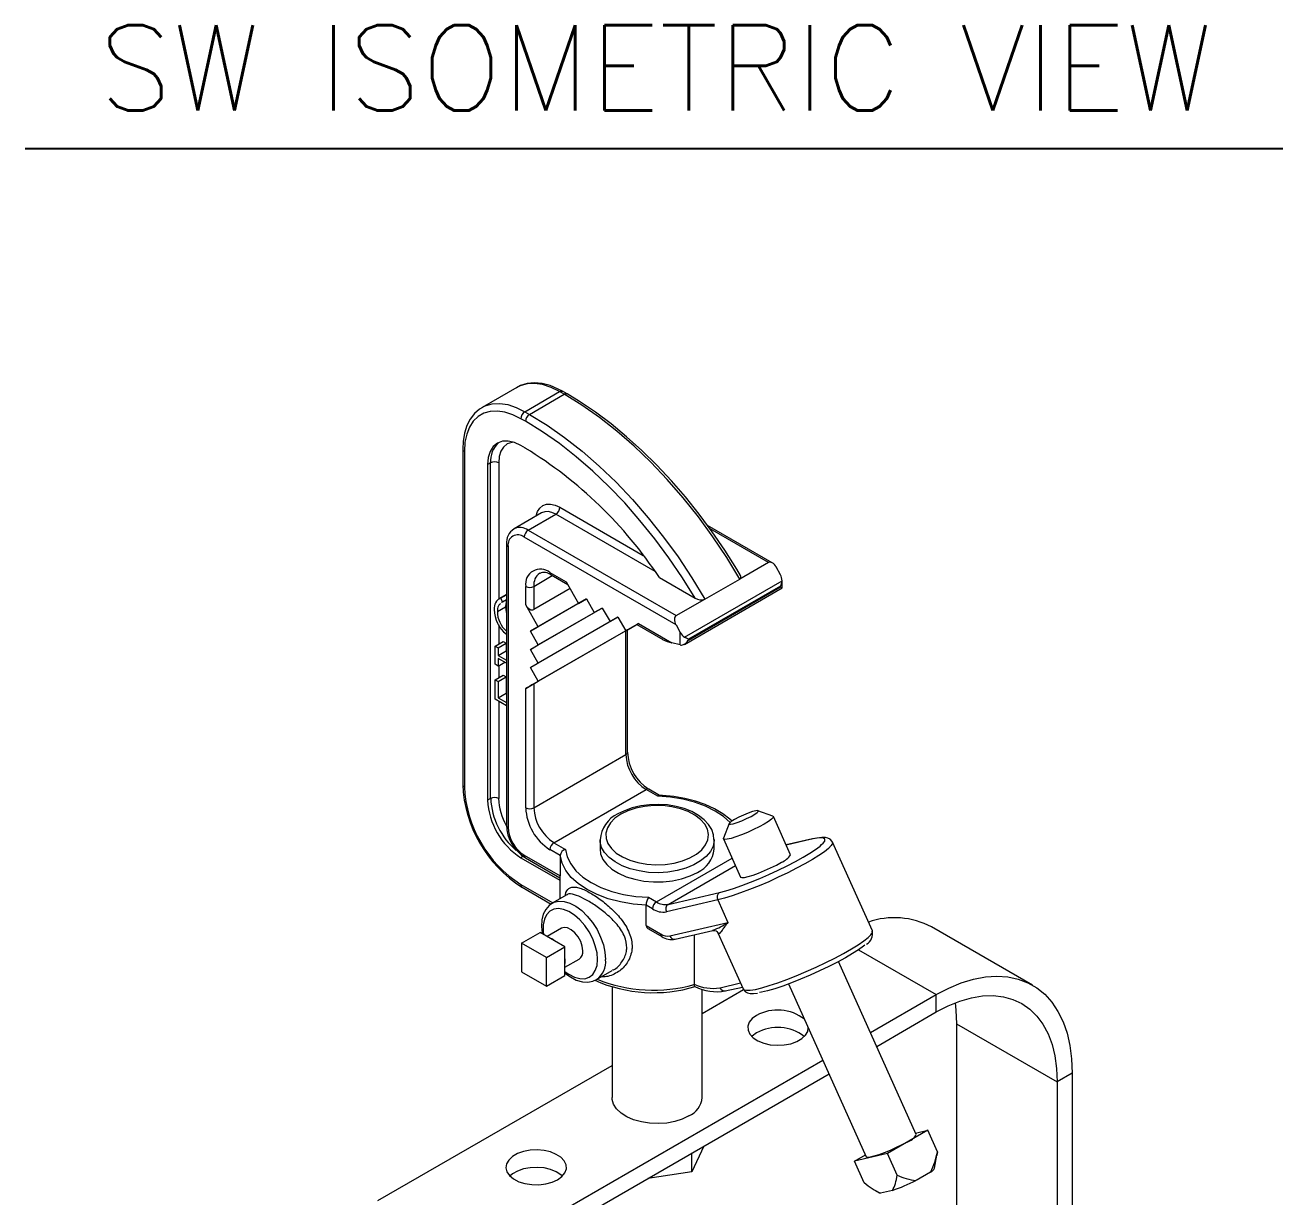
# Model space of a CAD drawing. Extents: x 9.3 to 87, y 1.1 to 68.8.
# Drawn here: x 9.72 to 20.75, y 58.54 to 68.82 of the extents above; entities that cross this region are included whole.
import ezdxf
from ezdxf.enums import TextEntityAlignment as Align

# ---------------------------------------------------------------- set-up
doc = ezdxf.new("R2010")
doc.units = 0
doc.header["$MEASUREMENT"] = 0
doc.linetypes.add('SLD-Solid', pattern=[0])
doc.layers.add('OBJECT', color=7, linetype='CONTINUOUS')
doc.styles.get("Standard").update_dxf_attribs({"font": 'SIMPLEX'})

msp = doc.modelspace()

# ---------------------------------------------------------------- linework, layer by layer
at = {"layer": 'OBJECT', "color": 1}
msp.add_line((9.722, 67.734), (20.754, 67.734), dxfattribs=at)
at = {"layer": 'OBJECT', "linetype": 'SLD-Solid', "lineweight": 15}
for p, q in [((14.035, 65.638), (13.73, 65.461)), ((14.105, 65.424), (14.41, 65.601)), ((14.145, 65.401), (14.45, 65.577)), ((14.45, 65.577), (14.41, 65.601)), ((14.475, 65.58), (14.435, 65.603)), ((14.105, 65.424), (14.145, 65.401)), ((14.11, 65.34), (14.07, 65.363)), ((13.56, 65.098), (13.56, 62.154)), ((14.11, 65.105), (14.07, 65.128)), ((13.575, 65.077), (13.575, 62.133)), ((13.805, 64.975), (13.778, 64.96)), ((13.778, 64.96), (13.778, 62.016)), ((13.805, 62.031), (13.805, 64.975)), ((13.876, 64.975), (13.876, 63.777)), ((14.252, 64.537), (14.01, 64.397)), ((14.412, 64.586), (15.144, 64.164)), ((14.135, 64.385), (14.377, 64.525)), ((15.249, 64.022), (14.377, 64.525)), ((16.275, 64.098), (15.708, 64.426)), ((15.431, 63.555), (14.099, 64.324)), ((14.135, 64.385), (15.433, 63.635)), ((16.241, 64.101), (15.73, 64.396)), ((13.943, 64.262), (13.943, 61.799)), ((13.958, 64.242), (13.958, 61.778)), ((16.241, 64.101), (15.99, 63.956)), ((14.183, 63.892), (14.346, 63.986)), ((14.325, 64.015), (14.466, 63.933)), ((14.335, 63.992), (14.481, 63.908)), ((16.346, 63.994), (16.309, 64.062)), ((14.113, 63.729), (14.113, 63.892)), ((14.183, 63.892), (14.183, 63.688)), ((14.466, 63.933), (14.577, 63.742)), ((15.285, 63.97), (15.598, 63.789)), ((15.504, 63.383), (16.361, 63.878)), ((15.505, 63.447), (16.361, 63.941)), ((16.346, 63.894), (15.539, 63.428)), ((15.539, 63.421), (16.346, 63.887)), ((15.684, 63.78), (15.99, 63.956)), ((16.346, 63.887), (16.346, 63.894)), ((16.361, 63.878), (16.361, 63.943)), ((13.943, 63.821), (13.877, 63.783)), ((13.892, 63.789), (13.943, 63.818)), ((13.892, 63.789), (13.908, 63.756)), ((13.908, 63.756), (13.943, 63.777)), ((14.646, 63.782), (14.154, 63.498)), ((14.502, 63.872), (14.183, 63.688)), ((14.646, 63.782), (14.223, 63.538)), ((14.577, 63.742), (14.645, 63.782)), ((14.645, 63.782), (14.577, 63.742)), ((14.645, 63.782), (14.714, 63.662)), ((15.433, 63.635), (15.684, 63.78)), ((13.864, 63.672), (13.935, 63.712)), ((14.223, 63.538), (14.113, 63.729)), ((14.783, 63.702), (14.154, 63.339)), ((14.783, 63.702), (14.223, 63.378)), ((14.714, 63.662), (14.783, 63.702)), ((14.783, 63.702), (14.714, 63.662)), ((14.783, 63.702), (14.852, 63.583)), ((13.876, 63.555), (13.876, 63.386)), ((14.921, 63.622), (14.154, 63.179)), ((14.921, 63.622), (14.223, 63.219)), ((15.086, 63.558), (14.223, 63.06)), ((14.852, 63.583), (14.921, 63.622)), ((14.921, 63.622), (14.852, 63.583)), ((14.921, 63.622), (14.99, 63.503)), ((14.99, 63.503), (15.101, 63.567)), ((15.086, 63.558), (14.99, 63.503)), ((15.086, 63.558), (15.006, 63.512)), ((15.086, 63.558), (15.314, 63.427)), ((15.101, 63.567), (15.394, 63.397)), ((15.431, 63.555), (15.468, 63.487)), ((14.154, 63.498), (14.223, 63.538)), ((14.223, 63.378), (14.154, 63.498)), ((14.991, 63.503), (14.183, 63.037)), ((14.991, 62.416), (14.991, 63.503)), ((15.006, 62.436), (15.006, 63.512)), ((15.468, 63.378), (15.468, 63.487)), ((13.844, 63.367), (13.915, 63.408)), ((13.844, 63.209), (13.844, 63.367)), ((13.844, 63.367), (13.871, 63.352)), ((13.871, 63.352), (13.942, 63.393)), ((13.871, 63.352), (13.871, 63.286)), ((13.871, 63.286), (13.942, 63.327)), ((13.915, 63.408), (13.942, 63.393)), ((13.942, 63.393), (13.942, 63.327)), ((13.942, 63.327), (13.943, 63.326)), ((14.154, 63.339), (14.223, 63.378)), ((14.223, 63.219), (14.154, 63.339)), ((15.468, 63.378), (15.394, 63.397)), ((15.539, 63.428), (15.539, 63.421)), ((13.871, 63.286), (13.943, 63.244)), ((13.943, 63.217), (13.871, 63.259)), ((13.871, 63.259), (13.871, 63.193)), ((13.871, 63.193), (13.928, 63.226)), ((14.154, 63.179), (14.223, 63.219)), ((13.871, 63.193), (13.844, 63.209)), ((13.844, 63.073), (13.915, 63.114)), ((13.876, 63.196), (13.876, 63.091)), ((13.915, 63.114), (13.942, 63.098)), ((14.223, 63.06), (14.154, 63.179)), ((13.844, 62.903), (13.844, 63.073)), ((13.844, 63.073), (13.871, 63.058)), ((13.871, 63.058), (13.942, 63.098)), ((13.871, 63.058), (13.871, 62.914)), ((13.942, 63.098), (13.942, 62.955)), ((14.113, 62.996), (14.223, 63.06)), ((14.113, 61.949), (14.113, 62.996)), ((14.183, 63.037), (14.183, 61.949)), ((13.943, 62.845), (13.844, 62.903)), ((13.871, 62.914), (13.942, 62.955)), ((13.871, 62.914), (13.943, 62.873)), ((13.876, 62.884), (13.876, 62.031)), ((13.942, 62.955), (13.943, 62.954)), ((14.183, 61.949), (14.991, 62.416)), ((14.36, 61.643), (15.168, 62.109)), ((15.27, 62.05), (15.168, 62.109)), ((15.286, 62.058), (15.193, 62.112)), ((13.805, 62.031), (13.778, 62.016)), ((16.28, 61.876), (16.15, 61.924)), ((15.898, 61.811), (15.847, 61.682)), ((16.435, 61.538), (16.285, 61.873)), ((14.765, 61.669), (14.765, 61.587)), ((15.765, 61.587), (15.765, 61.669)), ((15.847, 61.676), (15.997, 61.341)), ((16.629, 61.676), (16.397, 61.623)), ((16.62, 61.673), (16.398, 61.621)), ((14.414, 61.531), (14.325, 61.582)), ((14.36, 61.643), (14.463, 61.584)), ((17.153, 60.869), (16.803, 61.649)), ((14.096, 61.527), (14.07, 61.511)), ((14.07, 61.511), (14.412, 61.314)), ((14.099, 61.533), (14.414, 61.352)), ((14.11, 61.511), (14.412, 61.336)), ((14.414, 61.531), (14.414, 61.352)), ((15.26, 61.124), (15.923, 61.507)), ((15.361, 61.102), (15.952, 61.443)), ((14.07, 61.276), (14.349, 61.115)), ((14.08, 61.253), (14.336, 61.105)), ((14.412, 61.336), (14.412, 61.151)), ((14.473, 61.186), (14.345, 61.113)), ((15.191, 61.164), (15.26, 61.124)), ((15.797, 61.141), (15.346, 61.037)), ((15.361, 61.102), (15.812, 61.206)), ((15.797, 61.141), (15.886, 60.943)), ((14.339, 61.109), (14.345, 61.113)), ((15.169, 60.916), (15.169, 61.095)), ((15.225, 61.063), (15.169, 61.095)), ((15.169, 60.916), (15.296, 60.843)), ((15.377, 60.825), (15.886, 60.943)), ((18.557, 60.394), (17.673, 60.904)), ((14.077, 60.762), (14.239, 60.856)), ((14.331, 60.803), (14.239, 60.856)), ((14.426, 60.892), (14.301, 60.82)), ((14.366, 60.783), (14.331, 60.803)), ((15.191, 60.886), (15.306, 60.82)), ((15.424, 60.797), (15.755, 60.874)), ((15.59, 60.836), (15.59, 60.402)), ((15.79, 60.865), (15.788, 60.866)), ((15.79, 60.865), (15.799, 60.852)), ((15.799, 60.852), (16.02, 60.36)), ((15.803, 60.847), (15.799, 60.852)), ((14.295, 60.636), (14.077, 60.762)), ((14.077, 60.762), (14.077, 60.51)), ((14.295, 60.636), (14.457, 60.73)), ((14.457, 60.73), (14.366, 60.783)), ((14.457, 60.625), (14.457, 60.73)), ((17.032, 60.704), (17.714, 60.31)), ((14.295, 60.385), (14.295, 60.636)), ((14.457, 60.584), (14.457, 60.625)), ((14.457, 60.55), (14.582, 60.622)), ((14.457, 60.479), (14.457, 60.584)), ((17.537, 59.084), (16.856, 60.6)), ((14.077, 60.51), (14.295, 60.385)), ((14.295, 60.385), (14.457, 60.479)), ((14.733, 60.442), (14.872, 60.522)), ((14.87, 60.379), (14.87, 59.407)), ((15.66, 59.407), (15.66, 60.357)), ((15.66, 60.145), (16.023, 60.355)), ((15.817, 60.371), (15.997, 60.413)), ((15.863, 60.343), (16.013, 60.377)), ((16.418, 60.404), (17.1, 58.887)), ((17.136, 59.977), (17.714, 60.31)), ((17.714, 60.158), (17.714, 60.31)), ((17.191, 59.856), (17.714, 60.158)), ((17.89, 60.055), (17.89, 56.979)), ((17.89, 60.055), (18.774, 59.545)), ((12.816, 58.504), (14.87, 59.689)), ((13.7, 57.993), (16.718, 59.736)), ((13.7, 57.841), (16.773, 59.615)), ((18.907, 59.621), (18.774, 59.545)), ((18.907, 59.621), (18.907, 56.407)), ((18.774, 59.545), (18.774, 56.481)), ((17.64, 59.121), (17.287, 58.917)), ((17.532, 59.096), (17.64, 59.121)), ((17.725, 58.932), (17.64, 59.121)), ((15.675, 58.981), (15.571, 58.757)), ((15.571, 58.757), (15.571, 58.921)), ((17.287, 58.917), (16.997, 58.85)), ((17.372, 58.727), (17.287, 58.917)), ((16.997, 58.85), (17.092, 58.904)), ((17.082, 58.66), (16.997, 58.85)), ((17.697, 58.788), (17.72, 58.902)), ((15.571, 58.757), (15.183, 58.697)), ((17.663, 58.753), (17.536, 58.679)), ((17.181, 58.591), (17.215, 58.571)), ((17.33, 58.593), (17.225, 58.569))]:
    msp.add_line(p, q, dxfattribs=at)
at = {"layer": 'OBJECT', "linetype": 'SLD-Solid', "lineweight": 15, "flags": 128}
for points in [[(14.435, 65.603), (14.398, 65.623), (14.327, 65.653), (14.257, 65.671), (14.189, 65.677), (14.125, 65.671), (14.066, 65.653), (14.033, 65.635)], [(14.41, 65.601), (14.335, 65.638), (14.261, 65.662), (14.19, 65.672), (14.124, 65.669), (14.063, 65.651), (14.035, 65.638)], [(14.41, 65.601), (14.417, 65.604), (14.424, 65.605), (14.43, 65.605), (14.435, 65.603), (14.435, 65.603)], [(15.99, 63.956), (15.876, 64.144), (15.754, 64.326), (15.627, 64.501), (15.493, 64.67), (15.354, 64.83), (15.21, 64.981), (15.063, 65.122), (14.913, 65.253), (14.76, 65.373), (14.606, 65.481), (14.45, 65.577)], [(15.997, 63.986), (15.963, 64.043), (15.859, 64.209), (15.749, 64.37), (15.634, 64.526), (15.514, 64.676), (15.39, 64.819), (15.263, 64.956), (15.132, 65.085), (14.998, 65.205), (14.862, 65.317), (14.724, 65.42), (14.585, 65.514), (14.475, 65.58)], [(13.734, 65.462), (13.708, 65.447), (13.663, 65.408), (13.626, 65.36), (13.596, 65.302), (13.575, 65.237), (13.563, 65.163), (13.56, 65.098)], [(14.07, 65.363), (13.999, 65.398), (13.93, 65.42), (13.864, 65.43), (13.802, 65.427), (13.745, 65.41), (13.695, 65.382), (13.653, 65.341), (13.619, 65.289), (13.595, 65.227), (13.58, 65.156), (13.575, 65.077)], [(13.733, 65.463), (13.758, 65.475), (13.818, 65.493), (13.885, 65.496), (13.955, 65.486), (14.029, 65.462), (14.105, 65.424)], [(15.598, 63.789), (15.487, 63.968), (15.369, 64.142), (15.245, 64.31), (15.115, 64.471), (14.981, 64.624), (14.842, 64.768), (14.7, 64.904), (14.555, 65.029), (14.408, 65.144), (14.259, 65.248), (14.11, 65.34)], [(14.145, 65.401), (14.3, 65.305), (14.454, 65.197), (14.607, 65.077), (14.758, 64.946), (14.905, 64.805), (15.049, 64.654), (15.188, 64.493), (15.321, 64.325), (15.449, 64.15), (15.57, 63.968), (15.684, 63.78)], [(14.07, 65.128), (14.013, 65.154), (13.958, 65.167), (13.908, 65.165), (13.864, 65.148), (13.827, 65.118), (13.8, 65.076), (13.784, 65.022), (13.778, 64.96)], [(14.004, 65.157), (13.99, 65.155), (13.951, 65.141), (13.919, 65.114), (13.895, 65.077), (13.881, 65.03), (13.876, 64.975)], [(14.205, 64.51), (14.217, 64.548), (14.236, 64.579), (14.262, 64.601), (14.295, 64.613), (14.331, 64.614), (14.371, 64.605), (14.412, 64.586)], [(14.377, 64.525), (14.343, 64.541), (14.309, 64.548), (14.279, 64.547), (14.252, 64.537), (14.252, 64.537)], [(15.905, 61.82), (15.848, 61.872), (15.774, 61.921), (15.689, 61.963), (15.594, 61.998), (15.491, 62.025), (15.382, 62.042), (15.27, 62.05)], [(15.922, 61.832), (15.904, 61.85), (15.841, 61.897), (15.769, 61.94), (15.688, 61.977), (15.601, 62.008), (15.508, 62.031), (15.411, 62.048), (15.312, 62.058), (15.283, 62.059)], [(14.947, 61.893), (14.895, 61.858), (14.855, 61.817), (14.829, 61.773), (14.816, 61.727), (14.818, 61.681), (14.834, 61.635), (14.864, 61.592), (14.907, 61.552), (14.961, 61.518), (15.025, 61.49), (15.097, 61.469), (15.175, 61.455), (15.255, 61.45), (15.335, 61.453), (15.414, 61.464), (15.487, 61.484), (15.553, 61.51), (15.61, 61.543), (15.656, 61.581), (15.69, 61.624), (15.709, 61.669), (15.715, 61.715), (15.706, 61.762), (15.683, 61.806), (15.646, 61.848), (15.597, 61.885), (15.538, 61.916), (15.469, 61.941), (15.394, 61.958), (15.315, 61.968), (15.235, 61.969), (15.155, 61.962), (15.079, 61.946), (15.009, 61.923), (14.947, 61.893)], [(15.764, 61.672), (15.76, 61.711), (15.744, 61.759), (15.717, 61.804), (15.678, 61.845), (15.629, 61.883), (15.57, 61.916), (15.503, 61.942), (15.431, 61.961), (15.355, 61.974), (15.276, 61.979), (15.198, 61.976), (15.121, 61.966), (15.047, 61.948), (14.979, 61.924), (14.922, 61.896)], [(15.944, 61.846), (15.916, 61.829), (15.9, 61.815), (15.898, 61.807), (15.909, 61.805), (15.933, 61.809), (15.967, 61.82), (16.007, 61.836), (16.049, 61.854), (16.089, 61.874), (16.121, 61.893), (16.144, 61.909), (16.153, 61.92), (16.148, 61.925), (16.13, 61.923), (16.101, 61.916), (16.064, 61.902), (16.022, 61.885), (15.981, 61.866), (15.944, 61.846)], [(16.28, 61.876), (16.284, 61.873), (16.282, 61.864), (16.268, 61.849), (16.241, 61.829), (16.205, 61.807), (16.16, 61.782), (16.11, 61.758), (16.057, 61.734), (16.005, 61.712), (15.956, 61.694), (15.914, 61.681), (15.88, 61.673), (15.858, 61.672), (15.847, 61.676), (15.847, 61.682)], [(15.765, 61.672), (15.765, 61.663), (15.756, 61.614), (15.733, 61.567), (15.696, 61.523), (15.647, 61.483), (15.587, 61.448), (15.518, 61.42), (15.441, 61.399), (15.36, 61.385), (15.276, 61.38), (15.191, 61.383), (15.108, 61.395), (15.03, 61.414), (14.959, 61.44), (14.897, 61.474), (14.845, 61.512), (14.805, 61.556), (14.778, 61.602), (14.766, 61.65), (14.765, 61.669)], [(16.708, 61.626), (16.721, 61.638), (16.736, 61.658), (16.737, 61.673), (16.726, 61.682), (16.702, 61.685), (16.667, 61.682), (16.62, 61.673)], [(16.629, 61.676), (16.627, 61.676), (16.62, 61.673)], [(16.802, 61.649), (16.8, 61.655), (16.782, 61.674), (16.763, 61.684), (16.742, 61.689), (16.711, 61.689), (16.668, 61.684), (16.629, 61.676)], [(14.463, 61.584), (14.477, 61.52), (14.507, 61.457), (14.553, 61.397), (14.613, 61.342), (14.687, 61.293), (14.772, 61.251), (14.867, 61.216), (14.971, 61.189), (15.079, 61.172), (15.191, 61.164)], [(14.765, 61.587), (14.77, 61.544), (14.79, 61.497), (14.823, 61.452), (14.869, 61.411), (14.927, 61.375), (14.994, 61.345), (15.069, 61.322), (15.149, 61.306), (15.233, 61.299), (15.318, 61.3), (15.401, 61.309), (15.48, 61.327), (15.554, 61.351), (15.618, 61.383)], [(16.803, 61.649), (16.803, 61.637), (16.791, 61.618), (16.768, 61.593), (16.732, 61.564), (16.685, 61.532), (16.628, 61.496), (16.562, 61.458), (16.489, 61.419), (16.411, 61.379), (16.328, 61.34), (16.244, 61.301), (16.159, 61.265), (16.076, 61.232), (15.997, 61.202), (15.923, 61.177), (15.856, 61.156), (15.797, 61.141)], [(15.812, 61.206), (15.869, 61.221), (15.934, 61.242), (16.007, 61.267), (16.084, 61.296), (16.165, 61.329), (16.246, 61.364), (16.328, 61.402), (16.406, 61.44), (16.48, 61.479), (16.547, 61.516), (16.606, 61.552), (16.655, 61.584), (16.694, 61.614), (16.708, 61.626)], [(15.169, 61.095), (15.054, 61.104), (14.943, 61.124), (14.837, 61.152), (14.739, 61.188), (14.651, 61.232), (14.575, 61.282), (14.512, 61.339), (14.464, 61.4), (14.431, 61.464), (14.414, 61.531)], [(15.997, 61.341), (15.998, 61.341), (16.008, 61.337), (16.031, 61.338), (16.064, 61.346), (16.107, 61.359), (16.155, 61.377), (16.208, 61.399), (16.26, 61.423), (16.311, 61.447), (16.355, 61.472)], [(14.345, 61.113), (14.36, 61.12), (14.402, 61.13), (14.45, 61.128), (14.5, 61.113), (14.552, 61.086), (14.604, 61.048), (14.653, 60.999), (14.698, 60.943), (14.738, 60.881), (14.77, 60.815), (14.794, 60.748), (14.808, 60.682), (14.813, 60.619)], [(14.339, 61.107), (14.317, 61.092), (14.288, 61.058), (14.267, 61.016), (14.254, 60.966), (14.251, 60.909), (14.256, 60.848), (14.257, 60.846)], [(14.742, 60.619), (14.738, 60.677), (14.723, 60.739), (14.7, 60.801), (14.668, 60.862), (14.63, 60.918), (14.587, 60.967), (14.54, 61.008), (14.492, 61.039), (14.444, 61.058), (14.399, 61.065), (14.358, 61.059), (14.323, 61.041), (14.295, 61.011), (14.276, 60.971), (14.266, 60.922), (14.266, 60.866), (14.27, 60.838)], [(14.614, 60.693), (14.609, 60.734), (14.595, 60.776), (14.573, 60.817), (14.544, 60.852), (14.512, 60.879), (14.479, 60.895), (14.449, 60.899), (14.426, 60.892)], [(15.754, 60.873), (15.759, 60.874), (15.782, 60.87), (15.788, 60.865)], [(16.02, 60.36), (16.027, 60.353), (16.048, 60.348), (16.082, 60.349), (16.128, 60.356), (16.184, 60.37), (16.249, 60.389), (16.323, 60.413), (16.402, 60.442), (16.486, 60.475), (16.572, 60.512), (16.659, 60.55), (16.744, 60.591), (16.825, 60.631), (16.901, 60.672), (16.969, 60.711), (17.029, 60.747), (17.078, 60.781), (17.115, 60.811), (17.141, 60.836), (17.153, 60.856), (17.153, 60.869)], [(17.086, 60.744), (17.075, 60.735), (17.033, 60.704), (16.979, 60.67), (16.917, 60.634), (16.846, 60.595), (16.77, 60.556), (16.689, 60.518), (16.607, 60.48), (16.524, 60.445), (16.444, 60.413), (16.367, 60.385), (16.297, 60.362), (16.234, 60.344), (16.181, 60.331), (16.163, 60.328)], [(14.457, 60.514), (14.492, 60.489), (14.54, 60.464), (14.587, 60.451), (14.63, 60.45), (14.668, 60.462), (14.7, 60.486), (14.723, 60.522), (14.738, 60.566), (14.742, 60.619)], [(14.457, 60.499), (14.504, 60.465), (14.556, 60.438), (14.61, 60.422), (14.657, 60.42), (14.7, 60.427), (14.734, 60.443)], [(17.714, 60.31), (17.824, 60.368), (17.933, 60.413), (18.04, 60.446), (18.145, 60.466), (18.245, 60.473), (18.342, 60.467), (18.432, 60.447), (18.517, 60.415), (18.595, 60.37), (18.666, 60.313), (18.728, 60.243), (18.781, 60.163), (18.826, 60.073), (18.861, 59.972), (18.886, 59.863), (18.901, 59.746), (18.907, 59.621)], [(16.021, 60.361), (16.023, 60.355), (16.04, 60.335), (16.059, 60.325), (16.081, 60.32), (16.11, 60.319), (16.146, 60.323)], [(17.714, 60.158), (17.818, 60.212), (17.921, 60.254), (18.022, 60.283), (18.12, 60.299), (18.214, 60.302), (18.303, 60.291), (18.386, 60.268), (18.464, 60.232), (18.534, 60.183), (18.596, 60.122), (18.649, 60.05), (18.694, 59.967), (18.729, 59.874), (18.754, 59.772), (18.769, 59.662), (18.774, 59.545)], [(17.878, 60.238), (17.885, 60.173), (17.89, 60.055)], [(16.138, 60.128), (16.1, 60.1), (16.074, 60.068), (16.061, 60.033), (16.063, 59.997), (16.079, 59.963), (16.108, 59.931), (16.149, 59.905), (16.2, 59.884), (16.257, 59.871), (16.318, 59.866), (16.379, 59.869), (16.438, 59.88), (16.49, 59.899), (16.534, 59.924), (16.566, 59.955), (16.586, 59.988), (16.591, 60.019)], [(16.138, 59.975), (16.1, 59.947), (16.095, 59.943)], [(15.544, 59.246), (15.486, 59.218), (15.42, 59.197), (15.349, 59.184), (15.274, 59.179), (15.199, 59.182), (15.127, 59.193), (15.059, 59.212), (14.999, 59.238), (14.949, 59.27), (14.91, 59.307), (14.883, 59.348), (14.871, 59.391), (14.87, 59.407)], [(14.392, 58.686), (14.43, 58.714), (14.456, 58.746), (14.469, 58.781), (14.467, 58.817), (14.451, 58.851), (14.422, 58.883), (14.381, 58.909), (14.33, 58.93), (14.273, 58.943), (14.212, 58.948), (14.151, 58.945), (14.092, 58.934), (14.04, 58.915), (13.996, 58.89), (13.964, 58.859), (13.944, 58.826), (13.939, 58.79), (13.948, 58.755), (13.971, 58.722), (14.006, 58.693), (14.052, 58.669), (14.106, 58.652), (14.166, 58.643), (14.227, 58.642), (14.288, 58.649), (14.344, 58.664), (14.392, 58.686)], [(17.458, 59.017), (17.413, 58.993), (17.363, 58.968), (17.31, 58.944), (17.258, 58.923), (17.209, 58.905), (17.167, 58.892), (17.133, 58.884), (17.111, 58.882), (17.1, 58.886), (17.1, 58.887)], [(14.434, 58.718), (14.422, 58.73), (14.381, 58.756), (14.33, 58.777), (14.273, 58.79), (14.212, 58.795), (14.151, 58.792), (14.092, 58.781), (14.04, 58.762), (13.996, 58.737), (13.974, 58.718)], [(17.215, 58.571), (17.218, 58.57), (17.225, 58.569)]]:
    msp.add_lwpolyline(points, dxfattribs=at)
at = {"layer": 'OBJECT', "linetype": 'SLD-Solid', "lineweight": 15}
for centre, radius, start, end in [((14.465, 65.557), 0.0248, 65.1938, 126.105), ((14.146, 65.359), 0.0768, 122.6053, 177.3945), ((14.186, 65.336), 0.0768, 122.6053, 177.3945), ((13.584, 65.099), 0.0242, 184.3521, 246.9538), ((14.018, 64.994), 0.214, 131.0979, 185.1341), ((12.144, 61.893), 3.765, 33.4707, 58.5356), ((13.84, 64.907), 0.0769, 62.6101, 117.39), ((14.336, 64.59), 0.0768, 302.6055, 357.3943), ((14.09, 64.272), 0.147, 123.0168, 183.9293), ((14.044, 64.256), 0.0873, 50.7972, 189.2138), ((14.062, 64.286), 0.123, 53.6642, 115.4001), ((14.176, 64.32), 0.0768, 122.6062, 177.3938), ((13.968, 64.265), 0.0251, 185.7096, 245.6248), ((14.242, 63.913), 0.131, 50.797, 189.2139), ((14.306, 63.906), 0.123, 124.8713, 186.31), ((14.273, 63.914), 0.0995, 51.5363, 112.1287), ((14.35, 64.012), 0.0252, 174.3779, 234.3099), ((15.982, 63.974), 0.0188, 294.381, 40.1444), ((16.253, 63.94), 0.108, 0.6263, 30.1848), ((14.148, 63.96), 0.0769, 242.6095, 297.3904), ((16.258, 63.947), 0.103, 328.9951, 356.7431), ((13.931, 63.703), 0.0949, 114.3858, 188.3525), ((15.65, 63.869), 0.0955, 237.2417, 291.0618), ((14.11, 63.688), 0.273, 179.9121, 232.2609), ((14.092, 63.671), 0.228, 179.8493, 229.179), ((15.561, 63.536), 0.105, 207.5771, 237.6369), ((15.462, 63.709), 0.319, 242.2432, 257.5725), ((15.483, 63.439), 0.0623, 256.038, 266.0312), ((15.468, 63.454), 0.078, 277.7756, 334.7996), ((14.981, 62.439), 0.0251, 294.3741, 354.3057), ((15.375, 62.433), 0.384, 182.6054, 237.3945), ((15.41, 62.454), 0.405, 182.5025, 237.497), ((14.677, 62.198), 1.118, 182.2816, 237.7185), ((13.585, 62.156), 0.0251, 185.6938, 245.6259), ((14.645, 62.18), 1.071, 182.4871, 237.5129), ((15.182, 62.09), 0.0246, 64.8015, 126.2837), ((14.411, 62.045), 0.633, 182.6055, 237.3945), ((13.84, 61.963), 0.0769, 62.6101, 117.39), ((14.443, 62.061), 0.638, 182.6498, 229.6447), ((14.392, 62.048), 0.517, 181.8867, 209.3009), ((15.288, 62.038), 0.0217, 104.1895, 145.5144), ((14.573, 61.97), 0.461, 182.6055, 237.3945), ((14.148, 62.018), 0.0769, 242.6095, 297.3904), ((14.567, 61.967), 0.384, 182.6054, 237.3945), ((15.03, 61.655), 0.264, 114.2272, 176.9385), ((14.297, 61.811), 0.354, 181.9602, 238.0403), ((13.968, 61.801), 0.0251, 185.6954, 245.6254), ((14.265, 61.792), 0.307, 182.6056, 237.3944), ((14.402, 61.579), 0.0768, 122.6053, 177.3947), ((14.476, 61.523), 0.0625, 102.3317, 173.0796), ((15.52, 61.608), 0.246, 293.6248, 355.055), ((14.124, 61.531), 0.0252, 174.379, 234.3088), ((16.308, 61.61), 0.146, 288.7898, 330.4666), ((14.375, 61.347), 0.0396, 343.468, 6.7306), ((14.093, 61.273), 0.024, 172.7453, 235.9567), ((15.29, 61.094), 0.121, 144.9082, 179.681), ((15.301, 61.059), 0.0768, 122.6053, 177.3947), ((15.338, 61.243), 0.143, 236.6987, 279.2317), ((15.843, 61.165), 0.0515, 126.2968, 207.8018), ((15.319, 61.206), 0.172, 236.6988, 279.2315), ((15.392, 61.061), 0.0515, 126.2973, 207.8016), ((15.204, 60.919), 0.0349, 185.5257, 249.4759), ((15.531, 61.477), 0.641, 290.3174, 303.6326), ((17.347, 60.29), 0.695, 62.075, 109.2237), ((14.276, 60.667), 0.147, 52.0319, 67.9735), ((15.359, 60.938), 0.114, 236.6989, 279.2317), ((15.32, 60.84), 0.024, 172.7461, 235.957), ((15.393, 60.956), 0.162, 237.3881, 280.7169), ((15.417, 60.839), 0.0423, 198.6051, 278.8714), ((15.759, 60.827), 0.0489, 24.1647, 50.3612), ((17.057, 60.842), 0.0985, 296.4044, 15.1102), ((14.538, 60.685), 0.0765, 304.8225, 6.4898), ((14.312, 60.604), 0.147, 352.0293, 7.9707), ((14.627, 60.596), 0.187, 304.6668, 7.0216), ((15.232, 61.586), 1.259, 245.9737, 286.949), ((15.233, 61.669), 1.32, 248.0111, 285.7119), ((15.75, 60.728), 0.363, 243.8079, 280.5074), ((15.785, 60.746), 0.41, 242.5821, 280.9548), ((15.858, 60.386), 0.0437, 200.0821, 277.3944), ((16.322, 59.792), 0.383, 52.0309, 118.7788), ((16.322, 59.638), 0.384, 52.5171, 118.7179), ((15.465, 59.425), 0.196, 293.866, 354.8139), ((17.411, 59.155), 0.146, 288.7889, 330.4678), ((17.575, 59.12), 0.442, 242.5605, 264.8232), ((17.626, 58.824), 0.0804, 297.6935, 332.9522), ((17.464, 59.1), 0.582, 228.9688, 245.8007), ((16.772, 60.202), 1.703, 289.0969, 296.6127)]:
    msp.add_arc(centre, radius, start, end, dxfattribs=at)
for centre, major_axis, ratio, start_param, end_param in [((16.274, 64.041), (-0.0326, 0.0603), 0.595383, 4.729283, 6.30008), ((16.311, 63.907), (0.05, -0.0289), 0.00007, 6.283145, 7.068624), ((14.148, 63.749), (-0.0354, 0.0612), 0.577335, 1.570756, 3.141552), ((15.136, 63.587), (0.05, 0.0289), 0.00007, 2.356154, 3.141633), ((15.466, 63.575), (-0.0326, 0.0603), 0.595383, 0.016894, 1.587691), ((14.956, 63.483), (0.05, 0.0289), 0.00007, 6.283145, 7.068543), ((15.504, 63.448), (0.05, -0.0289), 0.00007, 0.785439, 1.539048), ((14.148, 63.017), (0.05, 0.0289), 0.00007, 0.785358, 2.356154)]:
    msp.add_ellipse(centre, major_axis=major_axis, ratio=ratio, start_param=start_param, end_param=end_param, dxfattribs=at)
for points, knots in [([(13.891, 63.739), (13.884, 63.734), (13.866, 63.721), (13.865, 63.69), (13.864, 63.672)], [0, 0, 0, 0, 0.395591, 1, 1, 1, 1]), ([(14.459, 61.178), (14.461, 61.189), (14.468, 61.225), (14.493, 61.247), (14.53, 61.256), (14.566, 61.252), (14.609, 61.238), (14.67, 61.209), (14.754, 61.157), (14.857, 61.074), (14.937, 60.991), (14.991, 60.914), (15.023, 60.852), (15.042, 60.788), (15.047, 60.735), (15.04, 60.666), (15.008, 60.585), (14.942, 60.518), (14.876, 60.483), (14.825, 60.466), (14.79, 60.466), (14.776, 60.466)], [0, 0, 0, 0, 0.031647, 0.113114, 0.156727, 0.200305, 0.241406, 0.282485, 0.356519, 0.430655, 0.512645, 0.558299, 0.603932, 0.647976, 0.691999, 0.716831, 0.799022, 0.879635, 0.923293, 0.966925, 1, 1, 1, 1]), ([(14.873, 60.525), (14.876, 60.526), (14.91, 60.538), (14.96, 60.595), (14.994, 60.665), (15.002, 60.743), (14.992, 60.791), (14.968, 60.846), (14.945, 60.885), (14.892, 60.953), (14.814, 61.026), (14.715, 61.099), (14.617, 61.158), (14.536, 61.191), (14.49, 61.201), (14.477, 61.187), (14.476, 61.185)], [0, 0, 0, 0, 0.009574, 0.111598, 0.213448, 0.243964, 0.3447, 0.352097, 0.409468, 0.466895, 0.572114, 0.668331, 0.76481, 0.871214, 0.983192, 1, 1, 1, 1]), ([(15.886, 60.943), (15.886, 60.943), (15.878, 60.933), (15.861, 60.911), (15.839, 60.88), (15.823, 60.857), (15.811, 60.845), (15.806, 60.846), (15.803, 60.847)], [0, 0, 0, 0, 0.002751, 0.176457, 0.410878, 0.64944, 0.822593, 1, 1, 1, 1]), ([(15.596, 60.382), (15.596, 60.381), (15.595, 60.381), (15.593, 60.386), (15.591, 60.393), (15.591, 60.397), (15.59, 60.398)], [0, 0, 0, 0, 0.101714, 0.536817, 0.912073, 1, 1, 1, 1]), ([(17.663, 58.753), (17.677, 58.782), (17.703, 58.838), (17.718, 58.901), (17.725, 58.932)], [0, 0, 0, 0, 0.515407, 1, 1, 1, 1]), ([(17.33, 58.593), (17.339, 58.612), (17.359, 58.651), (17.367, 58.701), (17.372, 58.727)], [0, 0, 0, 0, 0.480507, 1, 1, 1, 1])]:
    msp.add_open_spline(points, degree=3, knots=knots, dxfattribs=at)
for points in [[(13.908, 63.756), (13.901, 63.749)], [(13.943, 63.761), (13.935, 63.712)], [(13.935, 63.712), (13.943, 63.661)], [(15.59, 60.398), (15.59, 60.402)], [(17.725, 58.932), (17.718, 58.899)]]:
    msp.add_open_spline(points, degree=1, dxfattribs=at)

# ---------------------------------------------------------------- texts
at = {"layer": 'OBJECT', "color": 1}
msp.add_text('SW ISOMETRIC VIEW', height=0.75, dxfattribs=at).set_placement((15.254, 68.066), align=Align.CENTER)

doc.saveas('drawing.dxf')
